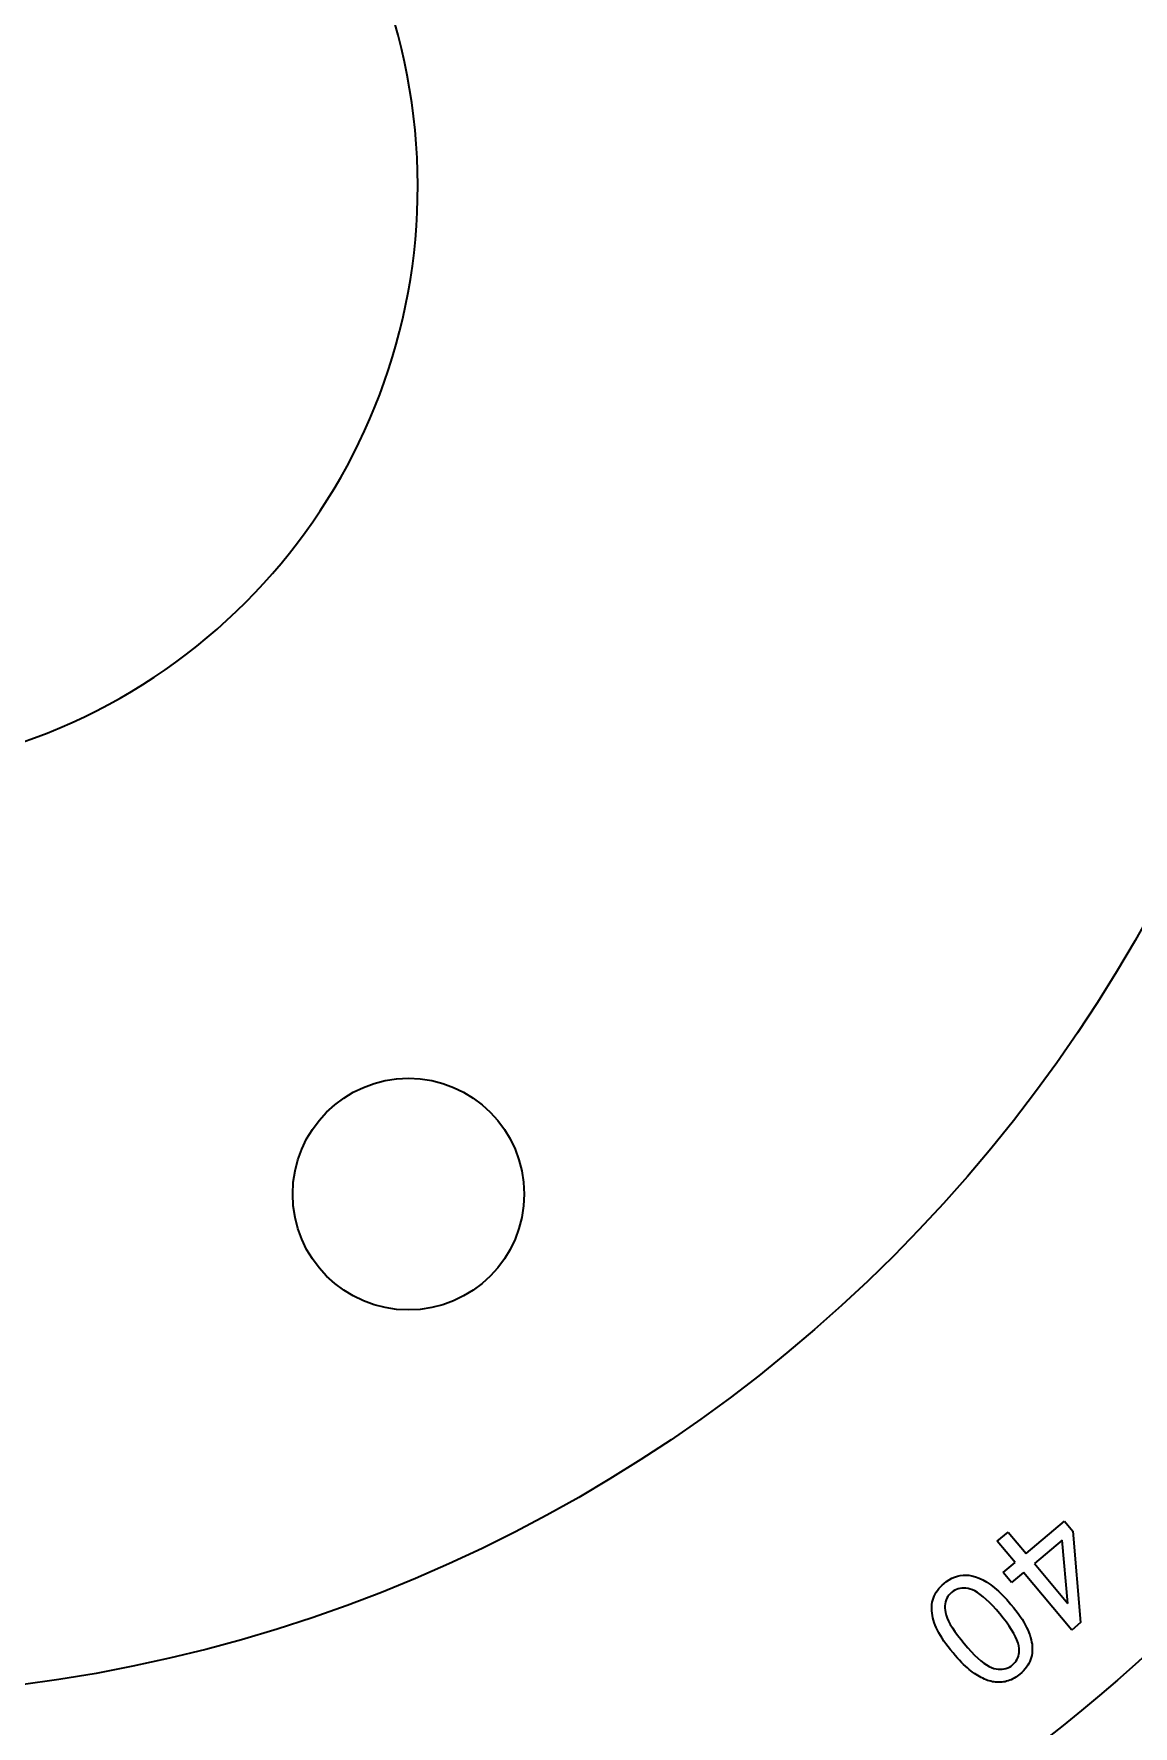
# Model space of a CAD drawing. Extents: x 0 to 297, y 0 to 210.
# Drawn here: x 227.31 to 251.05, y 65.37 to 101.89 of the extents above; entities that cross this region are included whole.
import ezdxf

# ---------------------------------------------------------------- set-up
doc = ezdxf.new("R2010")
doc.units = 0

msp = doc.modelspace()

# ---------------------------------------------------------------- linework, layer by layer
at = {"color": 7, "lineweight": 35, "ltscale": 0.027115}
msp.add_line((248.739, 69.097), (249.57, 69.794), dxfattribs=at)
at = {"color": 7, "lineweight": 35, "ltscale": 0.007034}
for p, q in [((249.57, 69.794), (249.751, 69.579)), ((248.426, 68.467), (248.245, 68.683))]:
    msp.add_line(p, q, dxfattribs=at)
at = {"color": 7, "lineweight": 35, "ltscale": 0.007674}
msp.add_line((248.119, 69.358), (248.355, 69.556), dxfattribs=at)
at = {"color": 7, "lineweight": 35, "ltscale": 0.014964}
for p, q in [((248.355, 69.556), (248.739, 69.097)), ((248.504, 68.9), (248.119, 69.358))]:
    msp.add_line(p, q, dxfattribs=at)
at = {"color": 7, "lineweight": 35, "ltscale": 0.049536}
msp.add_line((249.751, 69.579), (249.918, 67.604), dxfattribs=at)
at = {"color": 7, "lineweight": 35, "ltscale": 0.019569}
msp.add_line((249.52, 69.385), (248.92, 68.882), dxfattribs=at)
at = {"color": 7, "lineweight": 35, "ltscale": 0.034309}
msp.add_line((249.645, 68.018), (249.52, 69.385), dxfattribs=at)
at = {"color": 7, "lineweight": 35, "ltscale": 0.008441}
for p, q in [((248.245, 68.683), (248.504, 68.9)), ((248.685, 68.684), (248.426, 68.467))]:
    msp.add_line(p, q, dxfattribs=at)
at = {"color": 7, "lineweight": 35, "ltscale": 0.040501}
msp.add_line((249.726, 67.443), (248.685, 68.684), dxfattribs=at)
at = {"color": 7, "lineweight": 35, "ltscale": 0.028181}
msp.add_line((248.92, 68.882), (249.645, 68.018), dxfattribs=at)
at = {"color": 7, "lineweight": 35, "ltscale": 0.001206}
msp.add_line((246.8, 68.259), (246.827, 68.299), dxfattribs=at)
at = {"color": 7, "lineweight": 35, "ltscale": 0.001234}
msp.add_line((246.827, 68.299), (246.857, 68.338), dxfattribs=at)
at = {"color": 7, "lineweight": 35, "ltscale": 0.001268}
msp.add_line((246.857, 68.338), (246.891, 68.376), dxfattribs=at)
at = {"color": 7, "lineweight": 35, "ltscale": 0.001306}
msp.add_line((246.891, 68.376), (246.928, 68.413), dxfattribs=at)
at = {"color": 7, "lineweight": 35, "ltscale": 0.001349}
msp.add_line((246.928, 68.413), (246.968, 68.448), dxfattribs=at)
at = {"color": 7, "lineweight": 35, "ltscale": 0.001771}
msp.add_line((246.968, 68.448), (247.024, 68.492), dxfattribs=at)
at = {"color": 7, "lineweight": 35, "ltscale": 0.001702}
msp.add_line((247.024, 68.492), (247.081, 68.529), dxfattribs=at)
at = {"color": 7, "lineweight": 35, "ltscale": 0.001646}
msp.add_line((247.081, 68.529), (247.139, 68.561), dxfattribs=at)
at = {"color": 7, "lineweight": 35, "ltscale": 0.001602}
msp.add_line((247.139, 68.561), (247.198, 68.587), dxfattribs=at)
at = {"color": 7, "lineweight": 35, "ltscale": 0.001018}
for p, q in [((247.199, 68.301), (247.164, 68.28)), ((247.768, 66.419), (247.732, 66.438))]:
    msp.add_line(p, q, dxfattribs=at)
at = {"color": 7, "lineweight": 35, "ltscale": 0.001571}
msp.add_line((247.198, 68.587), (247.257, 68.606), dxfattribs=at)
at = {"color": 7, "lineweight": 35, "ltscale": 0.001006}
for p, q in [((247.235, 68.319), (247.199, 68.301)), ((247.05, 68.163), (247.03, 68.128)), ((247.073, 68.196), (247.05, 68.163))]:
    msp.add_line(p, q, dxfattribs=at)
at = {"color": 7, "lineweight": 35, "ltscale": 0.001005}
msp.add_line((247.273, 68.332), (247.235, 68.319), dxfattribs=at)
at = {"color": 7, "lineweight": 35, "ltscale": 0.001554}
msp.add_line((247.257, 68.606), (247.318, 68.62), dxfattribs=at)
at = {"color": 7, "lineweight": 35, "ltscale": 0.001016}
for p, q in [((247.313, 68.341), (247.273, 68.332)), ((247.03, 68.128), (247.015, 68.091))]:
    msp.add_line(p, q, dxfattribs=at)
at = {"color": 7, "lineweight": 35, "ltscale": 0.001036}
msp.add_line((247.354, 68.346), (247.313, 68.341), dxfattribs=at)
at = {"color": 7, "lineweight": 35, "ltscale": 0.001552}
msp.add_line((247.318, 68.62), (247.38, 68.628), dxfattribs=at)
at = {"color": 7, "lineweight": 35, "ltscale": 0.001069}
msp.add_line((247.396, 68.348), (247.354, 68.346), dxfattribs=at)
at = {"color": 7, "lineweight": 35, "ltscale": 0.001564}
msp.add_line((247.38, 68.628), (247.442, 68.629), dxfattribs=at)
at = {"color": 7, "lineweight": 35, "ltscale": 0.00111}
msp.add_line((247.441, 68.345), (247.396, 68.348), dxfattribs=at)
at = {"color": 7, "lineweight": 35, "ltscale": 0.00116}
msp.add_line((247.487, 68.338), (247.441, 68.345), dxfattribs=at)
at = {"color": 7, "lineweight": 35, "ltscale": 0.001591}
msp.add_line((247.442, 68.629), (247.506, 68.625), dxfattribs=at)
at = {"color": 7, "lineweight": 35, "ltscale": 0.001217}
msp.add_line((247.534, 68.327), (247.487, 68.338), dxfattribs=at)
at = {"color": 7, "lineweight": 35, "ltscale": 0.001631}
msp.add_line((247.506, 68.625), (247.57, 68.615), dxfattribs=at)
at = {"color": 7, "lineweight": 35, "ltscale": 0.001314}
msp.add_line((247.584, 68.311), (247.534, 68.327), dxfattribs=at)
at = {"color": 7, "lineweight": 35, "ltscale": 0.002032}
msp.add_line((247.57, 68.615), (247.649, 68.594), dxfattribs=at)
at = {"color": 7, "lineweight": 35, "ltscale": 0.001463}
msp.add_line((247.637, 68.286), (247.584, 68.311), dxfattribs=at)
at = {"color": 7, "lineweight": 35, "ltscale": 0.002132}
msp.add_line((247.649, 68.594), (247.729, 68.564), dxfattribs=at)
at = {"color": 7, "lineweight": 35, "ltscale": 0.002251}
msp.add_line((247.729, 68.564), (247.81, 68.525), dxfattribs=at)
at = {"color": 7, "lineweight": 35, "ltscale": 0.002386}
msp.add_line((247.81, 68.525), (247.892, 68.477), dxfattribs=at)
at = {"color": 7, "lineweight": 35, "ltscale": 0.002536}
msp.add_line((247.892, 68.477), (247.976, 68.42), dxfattribs=at)
at = {"color": 7, "lineweight": 35, "ltscale": 0.002697}
msp.add_line((247.976, 68.42), (248.061, 68.353), dxfattribs=at)
at = {"color": 7, "lineweight": 35, "ltscale": 0.002868}
msp.add_line((248.061, 68.353), (248.147, 68.278), dxfattribs=at)
at = {"color": 7, "lineweight": 35, "ltscale": 0.00119}
msp.add_line((246.703, 67.903), (246.704, 67.95), dxfattribs=at)
at = {"color": 7, "lineweight": 35, "ltscale": 0.001175}
msp.add_line((246.704, 67.95), (246.708, 67.997), dxfattribs=at)
at = {"color": 7, "lineweight": 35, "ltscale": 0.001166}
for p, q in [((246.708, 67.997), (246.715, 68.043)), ((247.587, 66.531), (247.55, 66.559))]:
    msp.add_line(p, q, dxfattribs=at)
at = {"color": 7, "lineweight": 35, "ltscale": 0.001159}
for p, q in [((246.715, 68.043), (246.725, 68.088)), ((246.739, 68.133), (246.756, 68.176))]:
    msp.add_line(p, q, dxfattribs=at)
at = {"color": 7, "lineweight": 35, "ltscale": 0.001156}
for p, q in [((246.725, 68.088), (246.739, 68.133)), ((248.862, 66.896), (248.852, 66.851))]:
    msp.add_line(p, q, dxfattribs=at)
at = {"color": 7, "lineweight": 35, "ltscale": 0.001168}
msp.add_line((246.756, 68.176), (246.776, 68.218), dxfattribs=at)
at = {"color": 7, "lineweight": 35, "ltscale": 0.001184}
msp.add_line((246.776, 68.218), (246.8, 68.259), dxfattribs=at)
at = {"color": 7, "lineweight": 35, "ltscale": 0.001162}
msp.add_line((246.989, 67.965), (246.988, 67.918), dxfattribs=at)
at = {"color": 7, "lineweight": 35, "ltscale": 0.001112}
msp.add_line((246.994, 68.009), (246.989, 67.965), dxfattribs=at)
at = {"color": 7, "lineweight": 35, "ltscale": 0.00107}
msp.add_line((247.002, 68.051), (246.994, 68.009), dxfattribs=at)
at = {"color": 7, "lineweight": 35, "ltscale": 0.001038}
msp.add_line((247.015, 68.091), (247.002, 68.051), dxfattribs=at)
at = {"color": 7, "lineweight": 35, "ltscale": 0.001019}
for p, q in [((247.1, 68.227), (247.073, 68.196)), ((248.343, 66.625), (248.38, 66.642))]:
    msp.add_line(p, q, dxfattribs=at)
at = {"color": 7, "lineweight": 35, "ltscale": 0.001041}
msp.add_line((247.131, 68.255), (247.1, 68.227), dxfattribs=at)
at = {"color": 7, "lineweight": 35, "ltscale": 0.001042}
for p, q in [((247.164, 68.28), (247.131, 68.255)), ((248.224, 66.596), (248.265, 66.602)), ((247.732, 66.438), (247.696, 66.459))]:
    msp.add_line(p, q, dxfattribs=at)
at = {"color": 7, "lineweight": 35, "ltscale": 0.001626}
msp.add_line((247.693, 68.253), (247.637, 68.286), dxfattribs=at)
at = {"color": 7, "lineweight": 35, "ltscale": 0.001801}
for p, q in [((247.752, 68.211), (247.693, 68.253)), ((247.036, 67.7), (247.067, 67.635))]:
    msp.add_line(p, q, dxfattribs=at)
at = {"color": 7, "lineweight": 35, "ltscale": 0.001985}
msp.add_line((247.814, 68.162), (247.752, 68.211), dxfattribs=at)
at = {"color": 7, "lineweight": 35, "ltscale": 0.002176}
msp.add_line((247.879, 68.104), (247.814, 68.162), dxfattribs=at)
at = {"color": 7, "lineweight": 35, "ltscale": 0.002371}
msp.add_line((247.948, 68.039), (247.879, 68.104), dxfattribs=at)
at = {"color": 7, "lineweight": 35, "ltscale": 0.00257}
msp.add_line((248.019, 67.965), (247.948, 68.039), dxfattribs=at)
at = {"color": 7, "lineweight": 35, "ltscale": 0.002772}
msp.add_line((248.094, 67.883), (248.019, 67.965), dxfattribs=at)
at = {"color": 7, "lineweight": 35, "ltscale": 0.003047}
msp.add_line((248.147, 68.278), (248.234, 68.193), dxfattribs=at)
at = {"color": 7, "lineweight": 35, "ltscale": 0.003233}
msp.add_line((248.234, 68.193), (248.323, 68.099), dxfattribs=at)
at = {"color": 7, "lineweight": 35, "ltscale": 0.003424}
msp.add_line((248.323, 68.099), (248.413, 67.995), dxfattribs=at)
at = {"color": 7, "lineweight": 35, "ltscale": 0.002174}
msp.add_line((248.413, 67.995), (248.468, 67.928), dxfattribs=at)
at = {"color": 7, "lineweight": 35, "ltscale": 0.001208}
msp.add_line((246.704, 67.855), (246.703, 67.903), dxfattribs=at)
at = {"color": 7, "lineweight": 35, "ltscale": 0.001231}
msp.add_line((246.709, 67.806), (246.704, 67.855), dxfattribs=at)
at = {"color": 7, "lineweight": 35, "ltscale": 0.001258}
for p, q in [((246.717, 67.756), (246.709, 67.806)), ((248.861, 67.183), (248.869, 67.134))]:
    msp.add_line(p, q, dxfattribs=at)
at = {"color": 7, "lineweight": 35, "ltscale": 0.001289}
for p, q in [((246.727, 67.705), (246.717, 67.756)), ((248.851, 67.234), (248.861, 67.183))]:
    msp.add_line(p, q, dxfattribs=at)
at = {"color": 7, "lineweight": 35, "ltscale": 0.001324}
msp.add_line((246.741, 67.654), (246.727, 67.705), dxfattribs=at)
at = {"color": 7, "lineweight": 35, "ltscale": 0.001362}
msp.add_line((246.757, 67.602), (246.741, 67.654), dxfattribs=at)
at = {"color": 7, "lineweight": 35, "ltscale": 0.001403}
msp.add_line((246.777, 67.549), (246.757, 67.602), dxfattribs=at)
at = {"color": 7, "lineweight": 35, "ltscale": 0.00122}
msp.add_line((246.988, 67.918), (246.99, 67.87), dxfattribs=at)
at = {"color": 7, "lineweight": 35, "ltscale": 0.001317}
msp.add_line((246.99, 67.87), (246.998, 67.818), dxfattribs=at)
at = {"color": 7, "lineweight": 35, "ltscale": 0.001465}
msp.add_line((246.998, 67.818), (247.013, 67.761), dxfattribs=at)
at = {"color": 7, "lineweight": 35, "ltscale": 0.001627}
msp.add_line((247.013, 67.761), (247.036, 67.7), dxfattribs=at)
at = {"color": 7, "lineweight": 35, "ltscale": 0.001984}
msp.add_line((247.067, 67.635), (247.104, 67.565), dxfattribs=at)
at = {"color": 7, "lineweight": 35, "ltscale": 0.002975}
msp.add_line((248.171, 67.792), (248.094, 67.883), dxfattribs=at)
at = {"color": 7, "lineweight": 35, "ltscale": 0.002982}
msp.add_line((248.247, 67.7), (248.171, 67.792), dxfattribs=at)
at = {"color": 7, "lineweight": 35, "ltscale": 0.00279}
msp.add_line((248.315, 67.612), (248.247, 67.7), dxfattribs=at)
at = {"color": 7, "lineweight": 35, "ltscale": 0.002601}
msp.add_line((248.375, 67.527), (248.315, 67.612), dxfattribs=at)
at = {"color": 7, "lineweight": 35, "ltscale": 0.002089}
msp.add_line((248.468, 67.928), (248.52, 67.862), dxfattribs=at)
at = {"color": 7, "lineweight": 35, "ltscale": 0.002003}
msp.add_line((248.52, 67.862), (248.568, 67.798), dxfattribs=at)
at = {"color": 7, "lineweight": 35, "ltscale": 0.001921}
msp.add_line((248.568, 67.798), (248.612, 67.735), dxfattribs=at)
at = {"color": 7, "lineweight": 35, "ltscale": 0.001839}
msp.add_line((248.612, 67.735), (248.653, 67.674), dxfattribs=at)
at = {"color": 7, "lineweight": 35, "ltscale": 0.001759}
msp.add_line((248.653, 67.674), (248.69, 67.614), dxfattribs=at)
at = {"color": 7, "lineweight": 35, "ltscale": 0.00168}
msp.add_line((248.69, 67.614), (248.723, 67.556), dxfattribs=at)
at = {"color": 7, "lineweight": 35, "ltscale": 0.006267}
msp.add_line((249.918, 67.604), (249.726, 67.443), dxfattribs=at)
at = {"color": 7, "lineweight": 35, "ltscale": 0.001458}
msp.add_line((246.799, 67.496), (246.777, 67.549), dxfattribs=at)
at = {"color": 7, "lineweight": 35, "ltscale": 0.001528}
msp.add_line((246.826, 67.441), (246.799, 67.496), dxfattribs=at)
at = {"color": 7, "lineweight": 35, "ltscale": 0.0016}
msp.add_line((246.855, 67.384), (246.826, 67.441), dxfattribs=at)
at = {"color": 7, "lineweight": 35, "ltscale": 0.001674}
msp.add_line((246.889, 67.326), (246.855, 67.384), dxfattribs=at)
at = {"color": 7, "lineweight": 35, "ltscale": 0.001751}
msp.add_line((246.926, 67.266), (246.889, 67.326), dxfattribs=at)
at = {"color": 7, "lineweight": 35, "ltscale": 0.001829}
msp.add_line((246.966, 67.205), (246.926, 67.266), dxfattribs=at)
at = {"color": 7, "lineweight": 35, "ltscale": 0.001909}
msp.add_line((247.01, 67.143), (246.966, 67.205), dxfattribs=at)
at = {"color": 7, "lineweight": 35, "ltscale": 0.002173}
msp.add_line((247.104, 67.565), (247.15, 67.491), dxfattribs=at)
at = {"color": 7, "lineweight": 35, "ltscale": 0.002367}
msp.add_line((247.15, 67.491), (247.202, 67.412), dxfattribs=at)
at = {"color": 7, "lineweight": 35, "ltscale": 0.002564}
msp.add_line((247.202, 67.412), (247.263, 67.329), dxfattribs=at)
at = {"color": 7, "lineweight": 35, "ltscale": 0.002765}
msp.add_line((247.263, 67.329), (247.33, 67.242), dxfattribs=at)
at = {"color": 7, "lineweight": 35, "ltscale": 0.002967}
msp.add_line((247.33, 67.242), (247.406, 67.15), dxfattribs=at)
at = {"color": 7, "lineweight": 35, "ltscale": 0.002417}
msp.add_line((248.429, 67.446), (248.375, 67.527), dxfattribs=at)
at = {"color": 7, "lineweight": 35, "ltscale": 0.002236}
msp.add_line((248.474, 67.369), (248.429, 67.446), dxfattribs=at)
at = {"color": 7, "lineweight": 35, "ltscale": 0.00206}
msp.add_line((248.513, 67.297), (248.474, 67.369), dxfattribs=at)
at = {"color": 7, "lineweight": 35, "ltscale": 0.001891}
msp.add_line((248.544, 67.228), (248.513, 67.297), dxfattribs=at)
at = {"color": 7, "lineweight": 35, "ltscale": 0.001732}
msp.add_line((248.567, 67.162), (248.544, 67.228), dxfattribs=at)
at = {"color": 7, "lineweight": 35, "ltscale": 0.001605}
msp.add_line((248.723, 67.556), (248.753, 67.499), dxfattribs=at)
at = {"color": 7, "lineweight": 35, "ltscale": 0.001532}
msp.add_line((248.753, 67.499), (248.779, 67.444), dxfattribs=at)
at = {"color": 7, "lineweight": 35, "ltscale": 0.00146}
for p, q in [((248.779, 67.444), (248.802, 67.39)), ((247.941, 66.656), (247.994, 66.631))]:
    msp.add_line(p, q, dxfattribs=at)
at = {"color": 7, "lineweight": 35, "ltscale": 0.001405}
msp.add_line((248.802, 67.39), (248.821, 67.337), dxfattribs=at)
at = {"color": 7, "lineweight": 35, "ltscale": 0.001363}
msp.add_line((248.821, 67.337), (248.837, 67.285), dxfattribs=at)
at = {"color": 7, "lineweight": 35, "ltscale": 0.001325}
msp.add_line((248.837, 67.285), (248.851, 67.234), dxfattribs=at)
at = {"color": 7, "lineweight": 35, "ltscale": 0.001991}
msp.add_line((247.058, 67.079), (247.01, 67.143), dxfattribs=at)
at = {"color": 7, "lineweight": 35, "ltscale": 0.002073}
msp.add_line((247.109, 67.014), (247.058, 67.079), dxfattribs=at)
at = {"color": 7, "lineweight": 35, "ltscale": 0.002158}
msp.add_line((247.164, 66.947), (247.109, 67.014), dxfattribs=at)
at = {"color": 7, "lineweight": 35, "ltscale": 0.001821}
msp.add_line((247.211, 66.892), (247.164, 66.947), dxfattribs=at)
at = {"color": 7, "lineweight": 35, "ltscale": 0.001745}
msp.add_line((247.257, 66.839), (247.211, 66.892), dxfattribs=at)
at = {"color": 7, "lineweight": 35, "ltscale": 0.001669}
msp.add_line((247.302, 66.79), (247.257, 66.839), dxfattribs=at)
at = {"color": 7, "lineweight": 35, "ltscale": 0.002983}
msp.add_line((247.406, 67.15), (247.483, 67.06), dxfattribs=at)
at = {"color": 7, "lineweight": 35, "ltscale": 0.002778}
msp.add_line((247.483, 67.06), (247.558, 66.977), dxfattribs=at)
at = {"color": 7, "lineweight": 35, "ltscale": 0.002575}
msp.add_line((247.558, 66.977), (247.63, 66.903), dxfattribs=at)
at = {"color": 7, "lineweight": 35, "ltscale": 0.002375}
msp.add_line((247.63, 66.903), (247.698, 66.837), dxfattribs=at)
at = {"color": 7, "lineweight": 35, "ltscale": 0.002179}
msp.add_line((247.698, 66.837), (247.763, 66.78), dxfattribs=at)
at = {"color": 7, "lineweight": 35, "ltscale": 0.000955164}
msp.add_line((248.549, 66.812), (248.566, 66.846), dxfattribs=at)
at = {"color": 7, "lineweight": 35, "ltscale": 0.000958359}
msp.add_line((248.566, 66.846), (248.578, 66.882), dxfattribs=at)
at = {"color": 7, "lineweight": 35, "ltscale": 0.001583}
msp.add_line((248.584, 67.101), (248.567, 67.162), dxfattribs=at)
at = {"color": 7, "lineweight": 35, "ltscale": 0.000973855}
msp.add_line((248.578, 66.882), (248.587, 66.92), dxfattribs=at)
at = {"color": 7, "lineweight": 35, "ltscale": 0.001451}
msp.add_line((248.592, 67.044), (248.584, 67.101), dxfattribs=at)
at = {"color": 7, "lineweight": 35, "ltscale": 0.000997554}
msp.add_line((248.587, 66.92), (248.592, 66.96), dxfattribs=at)
at = {"color": 7, "lineweight": 35, "ltscale": 0.001072}
msp.add_line((248.594, 67.001), (248.592, 67.044), dxfattribs=at)
at = {"color": 7, "lineweight": 35, "ltscale": 0.00103}
msp.add_line((248.592, 66.96), (248.594, 67.001), dxfattribs=at)
at = {"color": 7, "lineweight": 35, "ltscale": 0.001152}
msp.add_line((248.852, 66.851), (248.838, 66.807), dxfattribs=at)
at = {"color": 7, "lineweight": 35, "ltscale": 0.001164}
for p, q in [((248.869, 66.942), (248.862, 66.896)), ((248.821, 66.764), (248.801, 66.722))]:
    msp.add_line(p, q, dxfattribs=at)
at = {"color": 7, "lineweight": 35, "ltscale": 0.00123}
msp.add_line((248.869, 67.134), (248.873, 67.085), dxfattribs=at)
at = {"color": 7, "lineweight": 35, "ltscale": 0.001173}
msp.add_line((248.874, 66.989), (248.869, 66.942), dxfattribs=at)
at = {"color": 7, "lineweight": 35, "ltscale": 0.001207}
msp.add_line((248.873, 67.085), (248.875, 67.036), dxfattribs=at)
at = {"color": 7, "lineweight": 35, "ltscale": 0.001187}
msp.add_line((248.875, 67.036), (248.874, 66.989), dxfattribs=at)
at = {"color": 7, "lineweight": 35, "ltscale": 0.001594}
msp.add_line((247.346, 66.744), (247.302, 66.79), dxfattribs=at)
at = {"color": 7, "lineweight": 35, "ltscale": 0.001521}
msp.add_line((247.389, 66.701), (247.346, 66.744), dxfattribs=at)
at = {"color": 7, "lineweight": 35, "ltscale": 0.001447}
msp.add_line((247.431, 66.661), (247.389, 66.701), dxfattribs=at)
at = {"color": 7, "lineweight": 35, "ltscale": 0.001375}
msp.add_line((247.472, 66.624), (247.431, 66.661), dxfattribs=at)
at = {"color": 7, "lineweight": 35, "ltscale": 0.001304}
msp.add_line((247.511, 66.59), (247.472, 66.624), dxfattribs=at)
at = {"color": 7, "lineweight": 35, "ltscale": 0.001233}
msp.add_line((247.55, 66.559), (247.511, 66.59), dxfattribs=at)
at = {"color": 7, "lineweight": 35, "ltscale": 0.001118}
msp.add_line((247.624, 66.505), (247.587, 66.531), dxfattribs=at)
at = {"color": 7, "lineweight": 35, "ltscale": 0.001092}
msp.add_line((247.66, 66.481), (247.624, 66.505), dxfattribs=at)
at = {"color": 7, "lineweight": 35, "ltscale": 0.001066}
msp.add_line((247.696, 66.459), (247.66, 66.481), dxfattribs=at)
at = {"color": 7, "lineweight": 35, "ltscale": 0.001987}
msp.add_line((247.763, 66.78), (247.826, 66.73), dxfattribs=at)
at = {"color": 7, "lineweight": 35, "ltscale": 0.001802}
msp.add_line((247.826, 66.73), (247.885, 66.689), dxfattribs=at)
at = {"color": 7, "lineweight": 35, "ltscale": 0.001624}
msp.add_line((247.885, 66.689), (247.941, 66.656), dxfattribs=at)
at = {"color": 7, "lineweight": 35, "ltscale": 0.001311}
msp.add_line((247.994, 66.631), (248.043, 66.614), dxfattribs=at)
at = {"color": 7, "lineweight": 35, "ltscale": 0.001215}
msp.add_line((248.043, 66.614), (248.091, 66.604), dxfattribs=at)
at = {"color": 7, "lineweight": 35, "ltscale": 0.001158}
msp.add_line((248.091, 66.604), (248.137, 66.597), dxfattribs=at)
at = {"color": 7, "lineweight": 35, "ltscale": 0.001111}
msp.add_line((248.137, 66.597), (248.181, 66.595), dxfattribs=at)
at = {"color": 7, "lineweight": 35, "ltscale": 0.001071}
msp.add_line((248.181, 66.595), (248.224, 66.596), dxfattribs=at)
at = {"color": 7, "lineweight": 35, "ltscale": 0.001022}
msp.add_line((248.265, 66.602), (248.305, 66.611), dxfattribs=at)
at = {"color": 7, "lineweight": 35, "ltscale": 0.001015}
msp.add_line((248.305, 66.611), (248.343, 66.625), dxfattribs=at)
at = {"color": 7, "lineweight": 35, "ltscale": 0.001032}
msp.add_line((248.38, 66.642), (248.415, 66.664), dxfattribs=at)
at = {"color": 7, "lineweight": 35, "ltscale": 0.001058}
msp.add_line((248.415, 66.664), (248.449, 66.69), dxfattribs=at)
at = {"color": 7, "lineweight": 35, "ltscale": 0.001037}
msp.add_line((248.449, 66.69), (248.479, 66.718), dxfattribs=at)
at = {"color": 7, "lineweight": 35, "ltscale": 0.001002}
msp.add_line((248.479, 66.718), (248.506, 66.747), dxfattribs=at)
at = {"color": 7, "lineweight": 35, "ltscale": 0.00097664}
msp.add_line((248.506, 66.747), (248.53, 66.779), dxfattribs=at)
at = {"color": 7, "lineweight": 35, "ltscale": 0.000960355}
msp.add_line((248.53, 66.779), (248.549, 66.812), dxfattribs=at)
at = {"color": 7, "lineweight": 35, "ltscale": 0.000993488}
msp.add_line((248.609, 66.493), (248.578, 66.468), dxfattribs=at)
at = {"color": 7, "lineweight": 35, "ltscale": 0.001342}
msp.add_line((248.65, 66.528), (248.609, 66.493), dxfattribs=at)
at = {"color": 7, "lineweight": 35, "ltscale": 0.001299}
msp.add_line((248.686, 66.565), (248.65, 66.528), dxfattribs=at)
at = {"color": 7, "lineweight": 35, "ltscale": 0.001262}
msp.add_line((248.72, 66.603), (248.686, 66.565), dxfattribs=at)
at = {"color": 7, "lineweight": 35, "ltscale": 0.001229}
msp.add_line((248.75, 66.642), (248.72, 66.603), dxfattribs=at)
at = {"color": 7, "lineweight": 35, "ltscale": 0.001201}
msp.add_line((248.777, 66.681), (248.75, 66.642), dxfattribs=at)
at = {"color": 7, "lineweight": 35, "ltscale": 0.00118}
msp.add_line((248.801, 66.722), (248.777, 66.681), dxfattribs=at)
at = {"color": 7, "lineweight": 35, "ltscale": 0.001155}
msp.add_line((248.838, 66.807), (248.821, 66.764), dxfattribs=at)
at = {"color": 7, "lineweight": 35, "ltscale": 0.000996555}
msp.add_line((247.804, 66.401), (247.768, 66.419), dxfattribs=at)
at = {"color": 7, "lineweight": 35, "ltscale": 0.000974666}
msp.add_line((247.84, 66.385), (247.804, 66.401), dxfattribs=at)
at = {"color": 7, "lineweight": 35, "ltscale": 0.00095403}
msp.add_line((247.875, 66.37), (247.84, 66.385), dxfattribs=at)
at = {"color": 7, "lineweight": 35, "ltscale": 0.000935154}
msp.add_line((247.91, 66.357), (247.875, 66.37), dxfattribs=at)
at = {"color": 7, "lineweight": 35, "ltscale": 0.000917892}
msp.add_line((247.945, 66.346), (247.91, 66.357), dxfattribs=at)
at = {"color": 7, "lineweight": 35, "ltscale": 0.00090137}
msp.add_line((247.979, 66.336), (247.945, 66.346), dxfattribs=at)
at = {"color": 7, "lineweight": 35, "ltscale": 0.000888708}
msp.add_line((248.014, 66.328), (247.979, 66.336), dxfattribs=at)
at = {"color": 7, "lineweight": 35, "ltscale": 0.000876126}
msp.add_line((248.049, 66.322), (248.014, 66.328), dxfattribs=at)
at = {"color": 7, "lineweight": 35, "ltscale": 0.000866969}
msp.add_line((248.083, 66.317), (248.049, 66.322), dxfattribs=at)
at = {"color": 7, "lineweight": 35, "ltscale": 0.000859378}
msp.add_line((248.117, 66.315), (248.083, 66.317), dxfattribs=at)
at = {"color": 7, "lineweight": 35, "ltscale": 0.000854779}
msp.add_line((248.151, 66.314), (248.117, 66.315), dxfattribs=at)
at = {"color": 7, "lineweight": 35, "ltscale": 0.000851337}
msp.add_line((248.185, 66.315), (248.151, 66.314), dxfattribs=at)
at = {"color": 7, "lineweight": 35, "ltscale": 0.000851011}
msp.add_line((248.219, 66.317), (248.185, 66.315), dxfattribs=at)
at = {"color": 7, "lineweight": 35, "ltscale": 0.00085368}
msp.add_line((248.253, 66.322), (248.219, 66.317), dxfattribs=at)
at = {"color": 7, "lineweight": 35, "ltscale": 0.00085685}
msp.add_line((248.287, 66.328), (248.253, 66.322), dxfattribs=at)
at = {"color": 7, "lineweight": 35, "ltscale": 0.000861908}
msp.add_line((248.32, 66.336), (248.287, 66.328), dxfattribs=at)
at = {"color": 7, "lineweight": 35, "ltscale": 0.000866888}
msp.add_line((248.354, 66.346), (248.32, 66.336), dxfattribs=at)
at = {"color": 7, "lineweight": 35, "ltscale": 0.000875573}
msp.add_line((248.387, 66.358), (248.354, 66.346), dxfattribs=at)
at = {"color": 7, "lineweight": 35, "ltscale": 0.000885289}
msp.add_line((248.419, 66.371), (248.387, 66.358), dxfattribs=at)
at = {"color": 7, "lineweight": 35, "ltscale": 0.000898483}
msp.add_line((248.452, 66.387), (248.419, 66.371), dxfattribs=at)
at = {"color": 7, "lineweight": 35, "ltscale": 0.000913462}
msp.add_line((248.484, 66.404), (248.452, 66.387), dxfattribs=at)
at = {"color": 7, "lineweight": 35, "ltscale": 0.000930078}
msp.add_line((248.516, 66.424), (248.484, 66.404), dxfattribs=at)
at = {"color": 7, "lineweight": 35, "ltscale": 0.000949778}
msp.add_line((248.547, 66.445), (248.516, 66.424), dxfattribs=at)
at = {"color": 7, "lineweight": 35, "ltscale": 0.000970951}
msp.add_line((248.578, 66.468), (248.547, 66.445), dxfattribs=at)
at = {"color": 7, "lineweight": 35}
for centre, radius in [((222.901, 98.5), 42.5), ((222.901, 98.5), 32.5), ((235.401, 76.85), 2.5)]:
    msp.add_circle(centre, radius, dxfattribs=at)
msp.add_arc((222.901, 98.6), 12.7, 283.6636, 256.3364, dxfattribs=at)

doc.saveas('drawing.dxf')
